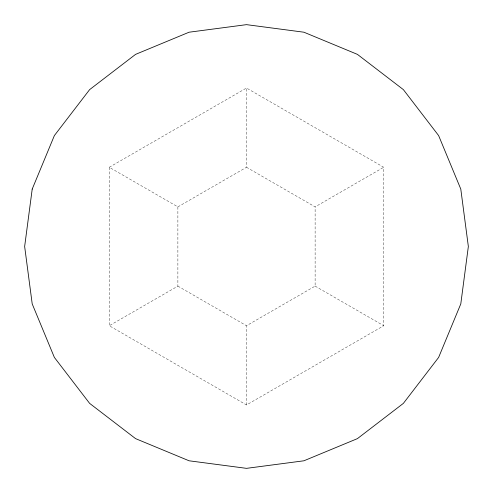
<?xml version="1.0" encoding="UTF-8"?>
<svg xmlns="http://www.w3.org/2000/svg" width="493" height="493" viewBox="0 0 493 493"><rect width="100%" height="100%" fill="white"/><g stroke="black" fill="none" stroke-linecap="round" stroke-linejoin="round"><path stroke-width="0.37" stroke-dasharray="2.46 1.85" d="M109.267 167.269L246.5 88.037L383.733 167.269L383.733 325.731L246.5 404.963L109.267 325.731L109.267 167.269L177.881 206.881L177.881 286.119L109.267 325.731M177.881 206.881L246.5 167.269L246.5 88.037M246.5 167.269L315.119 206.881L383.733 167.269M246.5 404.963L246.5 325.731L315.119 286.119L315.119 206.881M315.119 286.119L383.733 325.731M177.881 286.119L246.5 325.731"/><path stroke-width="0.74" d="M32.211 189.084L24.65 246.5L32.211 303.916L54.372 357.425L89.627 403.373L135.575 438.628L189.084 460.789L246.5 468.35L303.916 460.789L357.425 438.628L403.373 403.373L438.628 357.425L460.789 303.916L468.35 246.5L460.789 189.084L438.628 135.575L403.373 89.627L357.425 54.372L303.916 32.211L246.5 24.65L189.084 32.211L135.575 54.372L89.627 89.627L54.372 135.575L32.211 189.084"/></g></svg>
